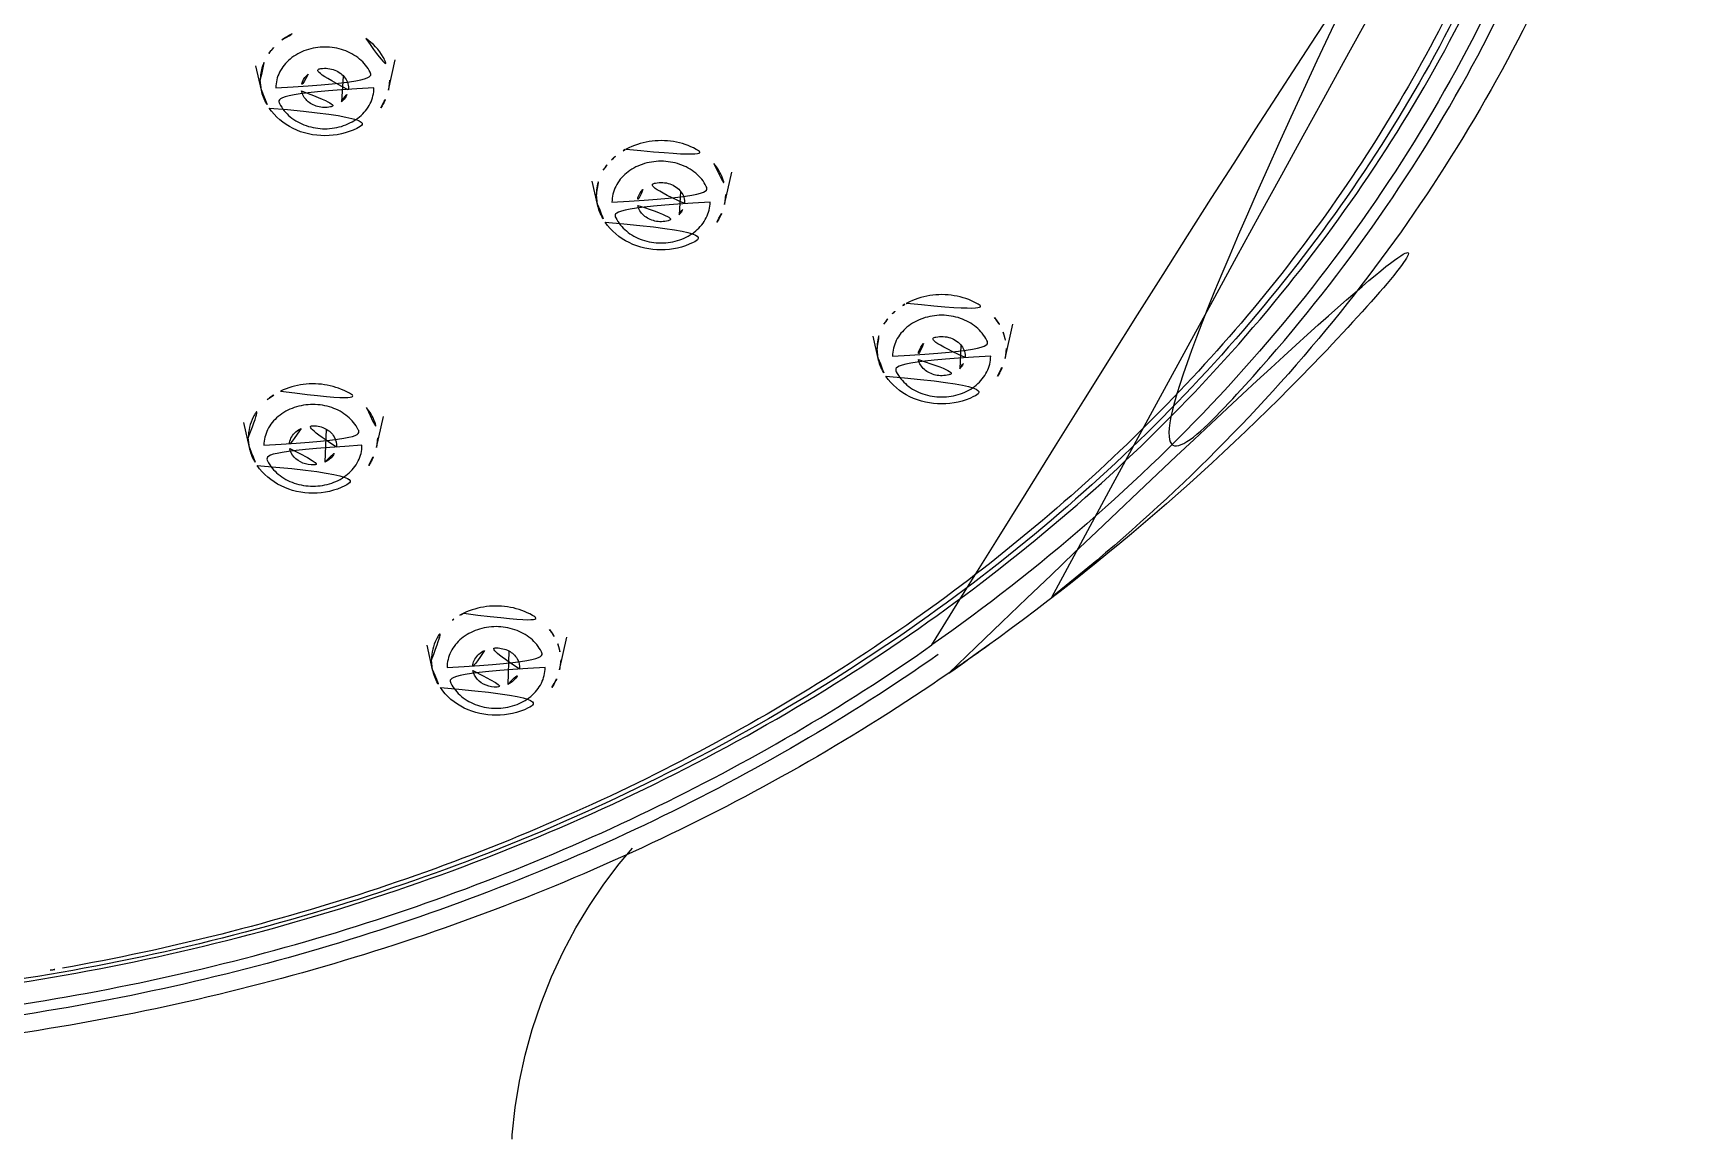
# Model space of a CAD drawing. Extents: x 16296660632 to 16296678915, y -37409619871 to -37409615350.
# Drawn here: x 16296676252.51 to 16296676284.02, y -37409617221.83 to -37409617200.7 of the extents above; entities that cross this region are included whole.
import ezdxf

# ---------------------------------------------------------------- set-up
doc = ezdxf.new("R2010")
doc.units = 0
doc.header["$LTSCALE"] = 10
doc.header["$MEASUREMENT"] = 0
doc.layers.get('0').update_dxf_attribs({"linetype": 'CONTINUOUS'})

msp = doc.modelspace()

# ---------------------------------------------------------------- linework, layer by layer
at = {"ltscale": 0.5}
for p, q in [((16296676256.87743, -37409617201.792252), (16296676256.772181, -37409617201.325562)), ((16296676259.305031, -37409617201.792252), (16296676259.436239, -37409617201.210403)), ((16296676256.87743, -37409617201.792252), (16296676256.85622, -37409617201.602547)), ((16296676258.44384, -37409617201.526329), (16296676258.40934, -37409617202.013474)), ((16296676259.326229, -37409617201.602547), (16296676259.305031, -37409617201.792252)), ((16296676263.30061, -37409617203.973663), (16296676263.200899, -37409617203.531487)), ((16296676265.72822, -37409617203.973663), (16296676265.86751, -37409617203.355949)), ((16296676263.30061, -37409617203.973663), (16296676263.279409, -37409617203.783958)), ((16296676264.886869, -37409617203.729462), (16296676264.85906, -37409617204.170792)), ((16296676265.74942, -37409617203.783958), (16296676265.72822, -37409617203.973663)), ((16296676271.09053, -37409617206.916023), (16296676271.237471, -37409617206.264374)), ((16296676268.66293, -37409617206.916023), (16296676268.567499, -37409617206.492844)), ((16296676268.66293, -37409617206.916023), (16296676268.64172, -37409617206.726311)), ((16296676270.2437, -37409617206.666092), (16296676270.221371, -37409617207.113136)), ((16296676271.111731, -37409617206.726311), (16296676271.09053, -37409617206.916023)), ((16296676256.6495, -37409617208.619873), (16296676256.5417, -37409617208.141808)), ((16296676258.11454, -37409617208.269836), (16296676258.0882, -37409617208.900597)), ((16296676259.077101, -37409617208.619873), (16296676259.21051, -37409617208.028259)), ((16296676256.6495, -37409617208.619873), (16296676256.6283, -37409617208.430168)), ((16296676259.09831, -37409617208.430168), (16296676259.077101, -37409617208.619873)), ((16296676260.1495, -37409617212.863159), (16296676260.04291, -37409617212.390457)), ((16296676262.577101, -37409617212.863159), (16296676262.71764, -37409617212.239937)), ((16296676260.1495, -37409617212.863159), (16296676260.1283, -37409617212.673447)), ((16296676261.609091, -37409617212.510857), (16296676261.5882, -37409617213.14389)), ((16296676262.59831, -37409617212.673447), (16296676262.577101, -37409617212.863159)), ((16296676261.66744, -37409617221.826332), (16296676261.6733, -37409617221.7444))]:
    msp.add_line(p, q, dxfattribs=at)
msp.add_lwpolyline([(16296676261.6733, -37409617221.7444), (16296676261.72821, -37409617221.222549), (16296676261.810459, -37409617220.718361), (16296676261.91844, -37409617220.227539), (16296676262.05477, -37409617219.734772), (16296676262.224501, -37409617219.228432), (16296676262.4214, -37409617218.731758), (16296676262.643, -37409617218.251381), (16296676262.88537, -37409617217.795082), (16296676263.146311, -37409617217.36454), (16296676263.42416, -37409617216.957443), (16296676263.71722, -37409617216.571587), (16296676263.96714, -37409617216.273003)], dxfattribs=at)
for centre, radius, start, end in [((16296676257.973181, -37409617201.78392), 1.181333, 124.6655094, 129.7558426), ((16296676264.437349, -37409617204.02346), 1.252442, 118.9261792, 124.2841764), ((16296676264.448891, -37409617204.043671), 1.275718, 117.955914, 118.9406574), ((16296676269.794319, -37409617206.957314), 1.242411, 120.0966869, 125.3384423), ((16296676269.809469, -37409617206.982826), 1.272088, 117.9543458, 120.1107837), ((16296676248.788401, -37409617182.114853), 37.415907, 304.5632306, 308.3035801), ((16296676261.24316, -37409617212.851967), 1.177795, 125.6328046, 129.7506656), ((16296676261.292089, -37409617212.92234), 1.2635, 115.6174633, 125.5767549), ((16296676245.3993, -37409617175.164932), 44.072143, 273.7905219, 279.721716), ((16296676245.471821, -37409617175.612617), 43.618642, 279.7270338, 280.044001)]:
    msp.add_arc(centre, radius, start, end, dxfattribs=at)
for points, knots in [([(16296676282.66268, -37409617188.388931), (16296676282.64856, -37409617190.421059), (16296676282.132299, -37409617194.53035), (16296676279.93755, -37409617200.405708), (16296676276.42005, -37409617205.795158), (16296676271.72756, -37409617210.492897), (16296676266.04664, -37409617214.331017), (16296676259.594601, -37409617217.173477), (16296676252.613541, -37409617218.920197), (16296676245.363291, -37409617219.509422), (16296676238.113029, -37409617218.920197), (16296676231.131981, -37409617217.17347), (16296676224.679939, -37409617214.331009), (16296676218.999029, -37409617210.492889), (16296676214.306549, -37409617205.795151), (16296676210.789061, -37409617200.405701), (16296676208.594299, -37409617194.53035), (16296676208.078051, -37409617190.421059), (16296676208.063931, -37409617188.388931)], [0, 0, 0, 0, 0.056902678, 0.114722, 0.174187281, 0.23572481, 0.299427372, 0.365065973, 0.432148662, 0.500000175, 0.567851674, 0.634934326, 0.70057287, 0.764275364, 0.825812828, 0.885278051, 0.943097335, 1, 1, 1, 1]), ([(16296676245.3633, -37409617219.370262), (16296676247.80542, -37409617219.370262), (16296676252.67078, -37409617218.974319), (16296676259.70162, -37409617217.210136), (16296676266.196791, -37409617214.340759), (16296676271.90823, -37409617210.468391), (16296676276.616779, -37409617205.732529), (16296676280.134609, -37409617200.304512), (16296676282.31424, -37409617194.393333), (16296676282.810869, -37409617190.263733), (16296676282.81329, -37409617188.223221)], [0, 0, 0, 0, 0.135936106, 0.27029279, 0.40170759, 0.529164362, 0.652193723, 0.770985253, 0.886418511, 1, 1, 1, 1]), ([(16296676282.442471, -37409617188.369621), (16296676282.442471, -37409617190.121094), (16296676282.07847, -37409617193.656013), (16296676280.46204, -37409617198.77877), (16296676277.82765, -37409617203.591309), (16296676274.257999, -37409617207.952133), (16296676269.86124, -37409617211.739662), (16296676264.765949, -37409617214.849213), (16296676259.12051, -37409617217.195213), (16296676255.120371, -37409617218.201218), (16296676253.079081, -37409617218.562767)], [0, 0, 0, 0, 0.115065643, 0.231551059, 0.350683195, 0.473304915, 0.599812467, 0.730139966, 0.863807466, 1, 1, 1, 1]), ([(16296676283.357, -37409617188.358871), (16296676283.357, -37409617190.658409), (16296676282.73839, -37409617195.324951), (16296676280.01796, -37409617201.929283), (16296676275.659571, -37409617207.861061), (16296676271.87781, -37409617211.124763), (16296676269.80949, -37409617212.57196)], [0, 0, 0, 0, 0.239658107, 0.484070389, 0.736913149, 1, 1, 1, 1]), ([(16296676271.979771, -37409617211.476562), (16296676273.837709, -37409617210.008232), (16296676277.219151, -37409617206.760307), (16296676280.46596, -37409617201.932404), (16296676282.30435, -37409617197.812363), (16296676283.29351, -37409617194.642242), (16296676283.89068, -37409617191.405037), (16296676284.024389, -37409617189.221222), (16296676284.024389, -37409617188.133232)], [0, 0, 0, 0, 0.261602012, 0.513857501, 0.637189916, 0.759009311, 0.879810991, 1, 1, 1, 1]), ([(16296676269.69062, -37409617212.390083), (16296676271.74033, -37409617210.952072), (16296676275.4877, -37409617207.710533), (16296676279.80566, -37409617201.822762), (16296676282.500549, -37409617195.269707), (16296676283.1133, -37409617190.640244), (16296676283.1133, -37409617188.358871)], [0, 0, 0, 0, 0.263057064, 0.515889905, 0.760314162, 1, 1, 1, 1]), ([(16296676257.30126, -37409617200.812286), (16296676257.35006, -37409617200.778503), (16296676257.418831, -37409617200.737961), (16296676257.490669, -37409617200.703979), (16296676257.50905, -37409617200.695793)], [0, 0, 0, 0, 0.746872593, 1, 1, 1, 1]), ([(16296676257.021681, -37409617201.08847), (16296676257.035231, -37409617201.068947), (16296676257.093121, -37409617200.99157), (16296676257.161739, -37409617200.92234), (16296676257.217699, -37409617200.875732)], [0, 0, 0, 0, 0.246057832, 1, 1, 1, 1]), ([(16296676257.15399, -37409617201.748497), (16296676257.15399, -37409617201.646141), (16296676257.20653, -37409617201.432877), (16296676257.42107, -37409617201.174759), (16296676257.731171, -37409617201.006706), (16296676258.09119, -37409617200.948593), (16296676258.45122, -37409617201.006699), (16296676258.761351, -37409617201.174728), (16296676258.97592, -37409617201.432861), (16296676259.028469, -37409617201.646141), (16296676259.028469, -37409617201.748497)], [0, 0, 0, 0, 0.114312006, 0.235129985, 0.364650407, 0.499988885, 0.63532732, 0.764854047, 0.885682873, 1, 1, 1, 1]), ([(16296676258.874701, -37409617200.80777), (16296676259.00868, -37409617200.899307), (16296676259.237289, -37409617201.132339), (16296676259.326229, -37409617201.450768), (16296676259.326229, -37409617201.602547)], [0, 0, 0, 0, 0.516690626, 1, 1, 1, 1]), ([(16296676256.85622, -37409617201.602547), (16296676256.85622, -37409617201.512741), (16296676256.88553, -37409617201.329529), (16296676256.969049, -37409617201.164322), (16296676257.021681, -37409617201.08847)], [0, 0, 0, 0, 0.493085441, 1, 1, 1, 1]), ([(16296676258.539351, -37409617201.782578), (16296676258.543501, -37409617201.744743), (16296676258.53743, -37409617201.665703), (16296676258.46755, -37409617201.517303), (16296676258.283449, -37409617201.384491), (16296676258.014009, -37409617201.356567), (16296676257.840179, -37409617201.427689), (16296676257.773029, -37409617201.483589)], [0, 0, 0, 0, 0.112505392, 0.228111933, 0.475578734, 0.741807174, 1, 1, 1, 1]), ([(16296676257.773029, -37409617201.483589), (16296676257.725599, -37409617201.523262), (16296676257.647989, -37409617201.622917), (16296676257.635889, -37409617201.750237), (16296676257.646931, -37409617201.80764)], [0, 0, 0, 0, 0.514033671, 1, 1, 1, 1]), ([(16296676256.87743, -37409617201.792252), (16296676256.897909, -37409617201.883118), (16296676256.943649, -37409617202.00148), (16296676257.008829, -37409617202.107758), (16296676257.02648, -37409617202.133827)], [0, 0, 0, 0, 0.747376417, 1, 1, 1, 1]), ([(16296676259.028469, -37409617201.748497), (16296676259.028469, -37409617201.850853), (16296676258.975929, -37409617202.06411), (16296676258.761391, -37409617202.322243), (16296676258.451281, -37409617202.490273), (16296676258.091261, -37409617202.548409), (16296676257.73123, -37409617202.490288), (16296676257.421101, -37409617202.322258), (16296676257.20653, -37409617202.064133), (16296676257.15399, -37409617201.850853), (16296676257.15399, -37409617201.748497)], [0, 0, 0, 0, 0.114312006, 0.235129985, 0.364650407, 0.499988885, 0.63532732, 0.764854047, 0.885682873, 1, 1, 1, 1]), ([(16296676257.646931, -37409617201.80764), (16296676257.66021, -37409617201.876701), (16296676257.74052, -37409617202.013618), (16296676257.95199, -37409617202.123459), (16296676258.196289, -37409617202.131897), (16296676258.349001, -37409617202.063438), (16296676258.40934, -37409617202.013474)], [0, 0, 0, 0, 0.228750814, 0.480579064, 0.745146572, 1, 1, 1, 1]), ([(16296676258.40934, -37409617202.013474), (16296676258.444839, -37409617201.983917), (16296676258.505211, -37409617201.914223), (16296676258.534559, -37409617201.826118), (16296676258.539351, -37409617201.782578)], [0, 0, 0, 0, 0.513184764, 1, 1, 1, 1]), ([(16296676259.1577, -37409617202.131271), (16296676259.175131, -37409617202.105362), (16296676259.2395, -37409617201.999786), (16296676259.2847, -37409617201.882378), (16296676259.305031, -37409617201.792252)], [0, 0, 0, 0, 0.252596276, 1, 1, 1, 1]), ([(16296676257.02648, -37409617202.133827), (16296676257.138571, -37409617202.299423), (16296676257.47044, -37409617202.573631), (16296676258.09296, -37409617202.708344), (16296676258.71509, -37409617202.572166), (16296676259.046141, -37409617202.297119), (16296676259.1577, -37409617202.131271)], [0, 0, 0, 0, 0.244705046, 0.500077808, 0.755397943, 1, 1, 1, 1]), ([(16296676270.01515, -37409617212.926811), (16296676272.584431, -37409617211.156303), (16296676277.36655, -37409617207.074516), (16296676281.23411, -37409617202.121933), (16296676282.904301, -37409617199.489151)], [0, 0, 0, 0, 0.500190158, 1, 1, 1, 1]), ([(16296676263.850849, -37409617202.916817), (16296676263.985941, -37409617202.845123), (16296676264.286631, -37409617202.748337), (16296676264.75577, -37409617202.750793), (16296676265.193411, -37409617202.895302), (16296676265.43326, -37409617203.083923), (16296676265.52607, -37409617203.194237)], [0, 0, 0, 0, 0.252344825, 0.510100822, 0.762145589, 1, 1, 1, 1]), ([(16296676263.41077, -37409617203.322533), (16296676263.421591, -37409617203.304611), (16296676263.46777, -37409617203.233398), (16296676263.522961, -37409617203.168098), (16296676263.56835, -37409617203.12307)], [0, 0, 0, 0, 0.246566479, 1, 1, 1, 1]), ([(16296676263.56835, -37409617203.12307), (16296676263.5807, -37409617203.110817), (16296676263.632021, -37409617203.062286), (16296676263.687889, -37409617203.018623), (16296676263.73185, -37409617202.988617)], [0, 0, 0, 0, 0.246446633, 1, 1, 1, 1]), ([(16296676263.577169, -37409617203.929909), (16296676263.577169, -37409617203.827553), (16296676263.629709, -37409617203.614304), (16296676263.844259, -37409617203.356171), (16296676264.15436, -37409617203.188133), (16296676264.51438, -37409617203.129997), (16296676264.874411, -37409617203.18811), (16296676265.18454, -37409617203.35614), (16296676265.399111, -37409617203.614273), (16296676265.45166, -37409617203.827553), (16296676265.45166, -37409617203.929909)], [0, 0, 0, 0, 0.114312006, 0.235129985, 0.364650407, 0.499988885, 0.63532732, 0.764854047, 0.885682873, 1, 1, 1, 1]), ([(16296676265.52607, -37409617203.194237), (16296676265.59605, -37409617203.277397), (16296676265.709, -37409617203.463966), (16296676265.74942, -37409617203.679153), (16296676265.74942, -37409617203.783958)], [0, 0, 0, 0, 0.50910945, 1, 1, 1, 1]), ([(16296676263.279409, -37409617203.783958), (16296676263.279409, -37409617203.744102), (16296676263.29056, -37409617203.58313), (16296676263.34815, -37409617203.426277), (16296676263.41077, -37409617203.322533)], [0, 0, 0, 0, 0.247476703, 1, 1, 1, 1]), ([(16296676264.96303, -37409617203.959091), (16296676264.9667, -37409617203.920029), (16296676264.958651, -37409617203.838463), (16296676264.8815, -37409617203.687141), (16296676264.68545, -37409617203.557327), (16296676264.40683, -37409617203.541458), (16296676264.23283, -37409617203.626457), (16296676264.169689, -37409617203.689102)], [0, 0, 0, 0, 0.112625296, 0.228757018, 0.477993156, 0.744693778, 1, 1, 1, 1]), ([(16296676264.169689, -37409617203.689102), (16296676264.12977, -37409617203.728897), (16296676264.06646, -37409617203.825073), (16296676264.06004, -37409617203.941116), (16296676264.07106, -37409617203.993874)], [0, 0, 0, 0, 0.511286272, 1, 1, 1, 1]), ([(16296676263.30061, -37409617203.973663), (16296676263.3211, -37409617204.064529), (16296676263.36684, -37409617204.182892), (16296676263.43202, -37409617204.289169), (16296676263.449671, -37409617204.315239)], [0, 0, 0, 0, 0.747376417, 1, 1, 1, 1]), ([(16296676265.45166, -37409617203.929909), (16296676265.45166, -37409617204.032257), (16296676265.399111, -37409617204.245522), (16296676265.18457, -37409617204.503647), (16296676264.87447, -37409617204.671677), (16296676264.51445, -37409617204.72982), (16296676264.154421, -37409617204.6717), (16296676263.84429, -37409617204.50367), (16296676263.629721, -37409617204.245537), (16296676263.577169, -37409617204.032257), (16296676263.577169, -37409617203.929909)], [0, 0, 0, 0, 0.114312006, 0.235129985, 0.364650407, 0.499988885, 0.63532732, 0.764854047, 0.885682873, 1, 1, 1, 1]), ([(16296676264.07106, -37409617203.993874), (16296676264.085979, -37409617204.065231), (16296676264.17341, -37409617204.205566), (16296676264.39702, -37409617204.311172), (16296676264.649521, -37409617204.308144), (16296676264.80212, -37409617204.226967), (16296676264.85906, -37409617204.170792)], [0, 0, 0, 0, 0.229682393, 0.483215835, 0.747965663, 1, 1, 1, 1]), ([(16296676264.85906, -37409617204.170792), (16296676264.873751, -37409617204.156219), (16296676264.925819, -37409617204.096077), (16296676264.957541, -37409617204.017647), (16296676264.96303, -37409617203.959091)], [0, 0, 0, 0, 0.260199291, 1, 1, 1, 1]), ([(16296676265.580891, -37409617204.312683), (16296676265.59831, -37409617204.286774), (16296676265.662689, -37409617204.181213), (16296676265.70789, -37409617204.063789), (16296676265.72822, -37409617203.973663)], [0, 0, 0, 0, 0.252596276, 1, 1, 1, 1]), ([(16296676263.449671, -37409617204.315239), (16296676263.56175, -37409617204.480827), (16296676263.893629, -37409617204.755043), (16296676264.51615, -37409617204.889763), (16296676265.138281, -37409617204.753593), (16296676265.46933, -37409617204.478531), (16296676265.580891, -37409617204.312683)], [0, 0, 0, 0, 0.244705046, 0.500077808, 0.755397943, 1, 1, 1, 1]), ([(16296676269.21316, -37409617205.859177), (16296676269.348249, -37409617205.787483), (16296676269.648939, -37409617205.690697), (16296676270.11808, -37409617205.693153), (16296676270.555719, -37409617205.837646), (16296676270.79557, -37409617206.026283), (16296676270.88838, -37409617206.136581)], [0, 0, 0, 0, 0.252344825, 0.510100822, 0.762145589, 1, 1, 1, 1]), ([(16296676268.93948, -37409617206.872261), (16296676268.93948, -37409617206.769913), (16296676268.992029, -37409617206.556648), (16296676269.20657, -37409617206.298523), (16296676269.51667, -37409617206.130478), (16296676269.87669, -37409617206.07235), (16296676270.236719, -37409617206.130463), (16296676270.54685, -37409617206.298492), (16296676270.761419, -37409617206.556633), (16296676270.813971, -37409617206.769913), (16296676270.813971, -37409617206.872261)], [0, 0, 0, 0, 0.114312006, 0.235129985, 0.364650407, 0.499988885, 0.63532732, 0.764854047, 0.885682873, 1, 1, 1, 1]), ([(16296676268.64172, -37409617206.726311), (16296676268.64172, -37409617206.686447), (16296676268.65287, -37409617206.525482), (16296676268.710461, -37409617206.368637), (16296676268.773081, -37409617206.264877)], [0, 0, 0, 0, 0.247476703, 1, 1, 1, 1]), ([(16296676268.773081, -37409617206.264877), (16296676268.783899, -37409617206.246964), (16296676268.83008, -37409617206.175751), (16296676268.885269, -37409617206.110451), (16296676268.93066, -37409617206.065422)], [0, 0, 0, 0, 0.246566479, 1, 1, 1, 1]), ([(16296676270.88838, -37409617206.136581), (16296676270.906281, -37409617206.15786), (16296676270.973089, -37409617206.243988), (16296676271.02585, -37409617206.341209), (16296676271.054569, -37409617206.417137)], [0, 0, 0, 0, 0.255118977, 1, 1, 1, 1]), ([(16296676271.054569, -37409617206.417137), (16296676271.06398, -37409617206.442017), (16296676271.09683, -37409617206.541924), (16296676271.111731, -37409617206.647781), (16296676271.111731, -37409617206.726311)], [0, 0, 0, 0, 0.252983645, 1, 1, 1, 1]), ([(16296676269.532009, -37409617206.631447), (16296676269.49173, -37409617206.671608), (16296676269.42798, -37409617206.768829), (16296676269.42238, -37409617206.88607), (16296676269.43401, -37409617206.939194)], [0, 0, 0, 0, 0.511235007, 1, 1, 1, 1]), ([(16296676270.32568, -37409617206.897621), (16296676270.32885, -37409617206.858658), (16296676270.31988, -37409617206.777481), (16296676270.24157, -37409617206.627403), (16296676270.04558, -37409617206.499207), (16296676269.768, -37409617206.484222), (16296676269.594879, -37409617206.569069), (16296676269.532009, -37409617206.631447)], [0, 0, 0, 0, 0.11260903, 0.228824269, 0.478233837, 0.744847263, 1, 1, 1, 1]), ([(16296676268.66293, -37409617206.916023), (16296676268.683411, -37409617207.006882), (16296676268.729151, -37409617207.125237), (16296676268.794331, -37409617207.231522), (16296676268.811979, -37409617207.257591)], [0, 0, 0, 0, 0.747376417, 1, 1, 1, 1]), ([(16296676270.813971, -37409617206.872261), (16296676270.813971, -37409617206.974609), (16296676270.761431, -37409617207.187866), (16296676270.546881, -37409617207.445999), (16296676270.23678, -37409617207.614037), (16296676269.87676, -37409617207.672173), (16296676269.516729, -37409617207.614052), (16296676269.2066, -37409617207.446022), (16296676268.992029, -37409617207.187889), (16296676268.93948, -37409617206.974617), (16296676268.93948, -37409617206.872261)], [0, 0, 0, 0, 0.114312006, 0.235129985, 0.364650407, 0.499988885, 0.63532732, 0.764854047, 0.885682873, 1, 1, 1, 1]), ([(16296676269.43401, -37409617206.939194), (16296676269.44956, -37409617207.010231), (16296676269.537781, -37409617207.149422), (16296676269.76108, -37409617207.253761), (16296676270.012711, -37409617207.25013), (16296676270.16464, -37409617207.169121), (16296676270.221371, -37409617207.113136)], [0, 0, 0, 0, 0.229850322, 0.483469539, 0.748106974, 1, 1, 1, 1]), ([(16296676270.221371, -37409617207.113136), (16296676270.2363, -37409617207.098343), (16296676270.28912, -37409617207.037201), (16296676270.320829, -37409617206.957138), (16296676270.32568, -37409617206.897621)], [0, 0, 0, 0, 0.260372621, 1, 1, 1, 1]), ([(16296676270.943199, -37409617207.255043), (16296676270.960621, -37409617207.229134), (16296676271.025, -37409617207.123558), (16296676271.0702, -37409617207.006142), (16296676271.09053, -37409617206.916023)], [0, 0, 0, 0, 0.252596276, 1, 1, 1, 1]), ([(16296676268.811979, -37409617207.257591), (16296676268.924061, -37409617207.42318), (16296676269.255939, -37409617207.697403), (16296676269.87846, -37409617207.832108), (16296676270.500589, -37409617207.695938), (16296676270.83164, -37409617207.420883), (16296676270.943199, -37409617207.255043)], [0, 0, 0, 0, 0.244705046, 0.500077808, 0.755397943, 1, 1, 1, 1]), ([(16296676256.990021, -37409617207.703148), (16296676257.009199, -37409617207.687187), (16296676257.08918, -37409617207.624924), (16296676257.176979, -37409617207.572838), (16296676257.2458, -37409617207.539757)], [0, 0, 0, 0, 0.246328213, 1, 1, 1, 1]), ([(16296676257.2458, -37409617207.539757), (16296676257.381439, -37409617207.474564), (16296676257.67926, -37409617207.389481), (16296676258.138651, -37409617207.403923), (16296676258.563339, -37409617207.554077), (16296676258.79446, -37409617207.742043), (16296676258.883711, -37409617207.850983)], [0, 0, 0, 0, 0.253532305, 0.51129782, 0.762751889, 1, 1, 1, 1]), ([(16296676256.6283, -37409617208.430168), (16296676256.6283, -37409617208.295311), (16296676256.697241, -37409617208.014603), (16296676256.880449, -37409617207.794342), (16296676256.990021, -37409617207.703148)], [0, 0, 0, 0, 0.486123299, 1, 1, 1, 1]), ([(16296676256.92606, -37409617208.576111), (16296676256.92606, -37409617208.473763), (16296676256.9786, -37409617208.260498), (16296676257.19314, -37409617208.002373), (16296676257.50325, -37409617207.834343), (16296676257.86327, -37409617207.776199), (16296676258.223301, -37409617207.83432), (16296676258.53343, -37409617208.00235), (16296676258.747999, -37409617208.260483), (16296676258.800541, -37409617208.473747), (16296676258.800541, -37409617208.576111)], [0, 0, 0, 0, 0.114312006, 0.235129985, 0.364650407, 0.499988885, 0.63532732, 0.764854047, 0.885682873, 1, 1, 1, 1]), ([(16296676258.883711, -37409617207.850983), (16296676258.951099, -37409617207.933243), (16296676259.059601, -37409617208.11692), (16296676259.09831, -37409617208.327507), (16296676259.09831, -37409617208.430168)], [0, 0, 0, 0, 0.508784698, 1, 1, 1, 1]), ([(16296676257.6383, -37409617208.251671), (16296676257.565149, -37409617208.287033), (16296676257.466579, -37409617208.370499), (16296676257.411381, -37409617208.520218), (16296676257.41185, -37409617208.597778), (16296676257.41884, -37409617208.63456)], [0, 0, 0, 0, 0.51816495, 0.761251728, 1, 1, 1, 1]), ([(16296676258.311279, -37409617208.611092), (16296676258.318871, -37409617208.543587), (16296676258.284149, -37409617208.393997), (16296676258.10887, -37409617208.240738), (16296676257.874281, -37409617208.183403), (16296676257.710661, -37409617208.216904), (16296676257.6383, -37409617208.251671)], [0, 0, 0, 0, 0.22499836, 0.469290412, 0.734071015, 1, 1, 1, 1]), ([(16296676256.6495, -37409617208.619873), (16296676256.669991, -37409617208.710732), (16296676256.715719, -37409617208.829086), (16296676256.78091, -37409617208.935371), (16296676256.798559, -37409617208.961441)], [0, 0, 0, 0, 0.747376417, 1, 1, 1, 1]), ([(16296676258.800541, -37409617208.576111), (16296676258.800541, -37409617208.678467), (16296676258.747999, -37409617208.891724), (16296676258.533461, -37409617209.149849), (16296676258.22336, -37409617209.317886), (16296676257.863331, -37409617209.376022), (16296676257.503309, -37409617209.317909), (16296676257.19318, -37409617209.149879), (16296676256.978609, -37409617208.891747), (16296676256.92606, -37409617208.678467), (16296676256.92606, -37409617208.576111)], [0, 0, 0, 0, 0.114312006, 0.235129985, 0.364650407, 0.499988885, 0.63532732, 0.764854047, 0.885682873, 1, 1, 1, 1]), ([(16296676257.41884, -37409617208.63456), (16296676257.430389, -37409617208.695328), (16296676257.49439, -37409617208.816307), (16296676257.66831, -37409617208.929321), (16296676257.8806, -37409617208.964958), (16296676258.02404, -37409617208.931252), (16296676258.0882, -37409617208.900597)], [0, 0, 0, 0, 0.227600695, 0.475379375, 0.738373724, 1, 1, 1, 1]), ([(16296676258.0882, -37409617208.900597), (16296676258.14724, -37409617208.872238), (16296676258.25185, -37409617208.793404), (16296676258.304541, -37409617208.671066), (16296676258.311279, -37409617208.611092)], [0, 0, 0, 0, 0.520449634, 1, 1, 1, 1]), ([(16296676258.929779, -37409617208.958893), (16296676258.947201, -37409617208.932983), (16296676259.01158, -37409617208.827408), (16296676259.05678, -37409617208.709991), (16296676259.077101, -37409617208.619873)], [0, 0, 0, 0, 0.252596276, 1, 1, 1, 1]), ([(16296676256.798559, -37409617208.961441), (16296676256.910641, -37409617209.127037), (16296676257.242519, -37409617209.401253), (16296676257.86504, -37409617209.535957), (16296676258.487169, -37409617209.399788), (16296676258.81822, -37409617209.124741), (16296676258.929779, -37409617208.958893)], [0, 0, 0, 0, 0.244705046, 0.500077808, 0.755397943, 1, 1, 1, 1]), ([(16296676260.7458, -37409617211.783043), (16296676260.881439, -37409617211.71785), (16296676261.17926, -37409617211.632767), (16296676261.638651, -37409617211.647209), (16296676262.063339, -37409617211.797363), (16296676262.29446, -37409617211.985329), (16296676262.383711, -37409617212.094276)], [0, 0, 0, 0, 0.253532305, 0.51129782, 0.762751889, 1, 1, 1, 1]), ([(16296676260.1283, -37409617212.673447), (16296676260.1283, -37409617212.538597), (16296676260.197241, -37409617212.257889), (16296676260.380449, -37409617212.037628), (16296676260.490021, -37409617211.946442)], [0, 0, 0, 0, 0.486123299, 1, 1, 1, 1]), ([(16296676260.42606, -37409617212.819397), (16296676260.42606, -37409617212.717049), (16296676260.4786, -37409617212.503777), (16296676260.693159, -37409617212.245659), (16296676261.00326, -37409617212.077621), (16296676261.36326, -37409617212.019493), (16296676261.72327, -37409617212.077599), (16296676262.033409, -37409617212.245621), (16296676262.24799, -37409617212.503761), (16296676262.300541, -37409617212.717041), (16296676262.300541, -37409617212.819397)], [0, 0, 0, 0, 0.114311701, 0.235134772, 0.364657407, 0.499981712, 0.635314509, 0.764844915, 0.885679469, 1, 1, 1, 1]), ([(16296676221.03546, -37409617212.389709), (16296676222.742729, -37409617213.587509), (16296676226.41214, -37409617215.724373), (16296676232.403299, -37409617218.046288), (16296676238.784781, -37409617219.467743), (16296676245.3631, -37409617219.946037), (16296676251.941401, -37409617219.467796), (16296676258.32284, -37409617218.046417), (16296676264.313971, -37409617215.724602), (16296676267.98337, -37409617213.58783), (16296676269.69062, -37409617212.390083)], [0, 0, 0, 0, 0.121265038, 0.245620297, 0.372221668, 0.500002307, 0.627782585, 0.754382885, 0.87873658, 1, 1, 1, 1]), ([(16296676262.383711, -37409617212.094276), (16296676262.40094, -37409617212.115303), (16296676262.465231, -37409617212.200363), (16296676262.515869, -37409617212.295914), (16296676262.54344, -37409617212.370399)], [0, 0, 0, 0, 0.254960725, 1, 1, 1, 1]), ([(16296676262.54344, -37409617212.370399), (16296676262.552481, -37409617212.394821), (16296676262.58403, -37409617212.492867), (16296676262.59831, -37409617212.596527), (16296676262.59831, -37409617212.673447)], [0, 0, 0, 0, 0.252868077, 1, 1, 1, 1]), ([(16296676269.80949, -37409617212.57196), (16296676268.092621, -37409617213.773247), (16296676264.40377, -37409617215.916161), (16296676258.383101, -37409617218.244507), (16296676251.971769, -37409617219.669777), (16296676245.36344, -37409617220.149353), (16296676238.755131, -37409617219.66983), (16296676232.34384, -37409617218.244614), (16296676226.323219, -37409617215.916344), (16296676222.634399, -37409617213.773514), (16296676220.91754, -37409617212.572258)], [0, 0, 0, 0, 0.12127777, 0.245635722, 0.372231677, 0.500002412, 0.627772771, 0.754367614, 0.878723936, 1, 1, 1, 1]), ([(16296676261.1383, -37409617212.494957), (16296676261.06489, -37409617212.530449), (16296676260.965981, -37409617212.614357), (16296676260.911091, -37409617212.764839), (16296676260.911949, -37409617212.842697), (16296676260.91917, -37409617212.879593)], [0, 0, 0, 0, 0.518130284, 0.761191732, 1, 1, 1, 1]), ([(16296676261.811569, -37409617212.851723), (16296676261.818569, -37409617212.78434), (16296676261.782801, -37409617212.635483), (16296676261.60745, -37409617212.483467), (16296676261.37347, -37409617212.426781), (16296676261.21043, -37409617212.460297), (16296676261.1383, -37409617212.494957)], [0, 0, 0, 0, 0.225028189, 0.469434694, 0.734183172, 1, 1, 1, 1]), ([(16296676270.01516, -37409617212.926804), (16296676268.274469, -37409617214.126328), (16296676264.543421, -37409617216.264183), (16296676258.4685, -37409617218.585747), (16296676252.012091, -37409617220.005692), (16296676245.3633, -37409617220.48317), (16296676238.71452, -37409617220.005692), (16296676232.25811, -37409617218.585747), (16296676226.183201, -37409617216.264191), (16296676222.45215, -37409617214.126328), (16296676220.71146, -37409617212.926811)], [0, 0, 0, 0, 0.121481895, 0.245869263, 0.372379336, 0.500000107, 0.627620859, 0.754130876, 0.878518152, 1, 1, 1, 1]), ([(16296676260.1495, -37409617212.863159), (16296676260.169991, -37409617212.954033), (16296676260.215719, -37409617213.072388), (16296676260.28091, -37409617213.178673), (16296676260.298559, -37409617213.204727)], [0, 0, 0, 0, 0.747376417, 1, 1, 1, 1]), ([(16296676262.300541, -37409617212.819397), (16296676262.300541, -37409617212.921753), (16296676262.247999, -37409617213.135017), (16296676262.033461, -37409617213.393143), (16296676261.723351, -37409617213.56118), (16296676261.363331, -37409617213.619324), (16296676261.003309, -37409617213.561203), (16296676260.69318, -37409617213.393173), (16296676260.478609, -37409617213.135033), (16296676260.42606, -37409617212.921761), (16296676260.42606, -37409617212.819397)], [0, 0, 0, 0, 0.114312006, 0.235129985, 0.364650407, 0.499988885, 0.63532732, 0.764854047, 0.885682873, 1, 1, 1, 1]), ([(16296676260.91917, -37409617212.879593), (16296676260.93104, -37409617212.940193), (16296676260.995461, -37409617213.0606), (16296676261.169279, -37409617213.172913), (16296676261.38114, -37409617213.208168), (16296676261.524191, -37409617213.174469), (16296676261.5882, -37409617213.14389)], [0, 0, 0, 0, 0.227676689, 0.475510514, 0.738459935, 1, 1, 1, 1]), ([(16296676261.5882, -37409617213.14389), (16296676261.647659, -37409617213.115334), (16296676261.75296, -37409617213.035751), (16296676261.80529, -37409617212.91214), (16296676261.811569, -37409617212.851723)], [0, 0, 0, 0, 0.52054319, 1, 1, 1, 1]), ([(16296676262.429779, -37409617213.202179), (16296676262.447201, -37409617213.17627), (16296676262.51158, -37409617213.070702), (16296676262.55678, -37409617212.953293), (16296676262.577101, -37409617212.863159)], [0, 0, 0, 0, 0.252596276, 1, 1, 1, 1]), ([(16296676260.298559, -37409617213.204727), (16296676260.410641, -37409617213.370323), (16296676260.742519, -37409617213.644539), (16296676261.36504, -37409617213.779251), (16296676261.987169, -37409617213.643082), (16296676262.31822, -37409617213.368027), (16296676262.429779, -37409617213.202179)], [0, 0, 0, 0, 0.244705046, 0.500077808, 0.755397943, 1, 1, 1, 1])]:
    msp.add_open_spline(points, degree=3, knots=knots, dxfattribs=at)
msp.add_open_spline([(16296676268.93066, -37409617206.065422), (16296676268.975451, -37409617206.020988), (16296676269.02425, -37409617205.980331), (16296676269.075701, -37409617205.943817)], degree=3, dxfattribs=at)

doc.saveas('drawing.dxf')
